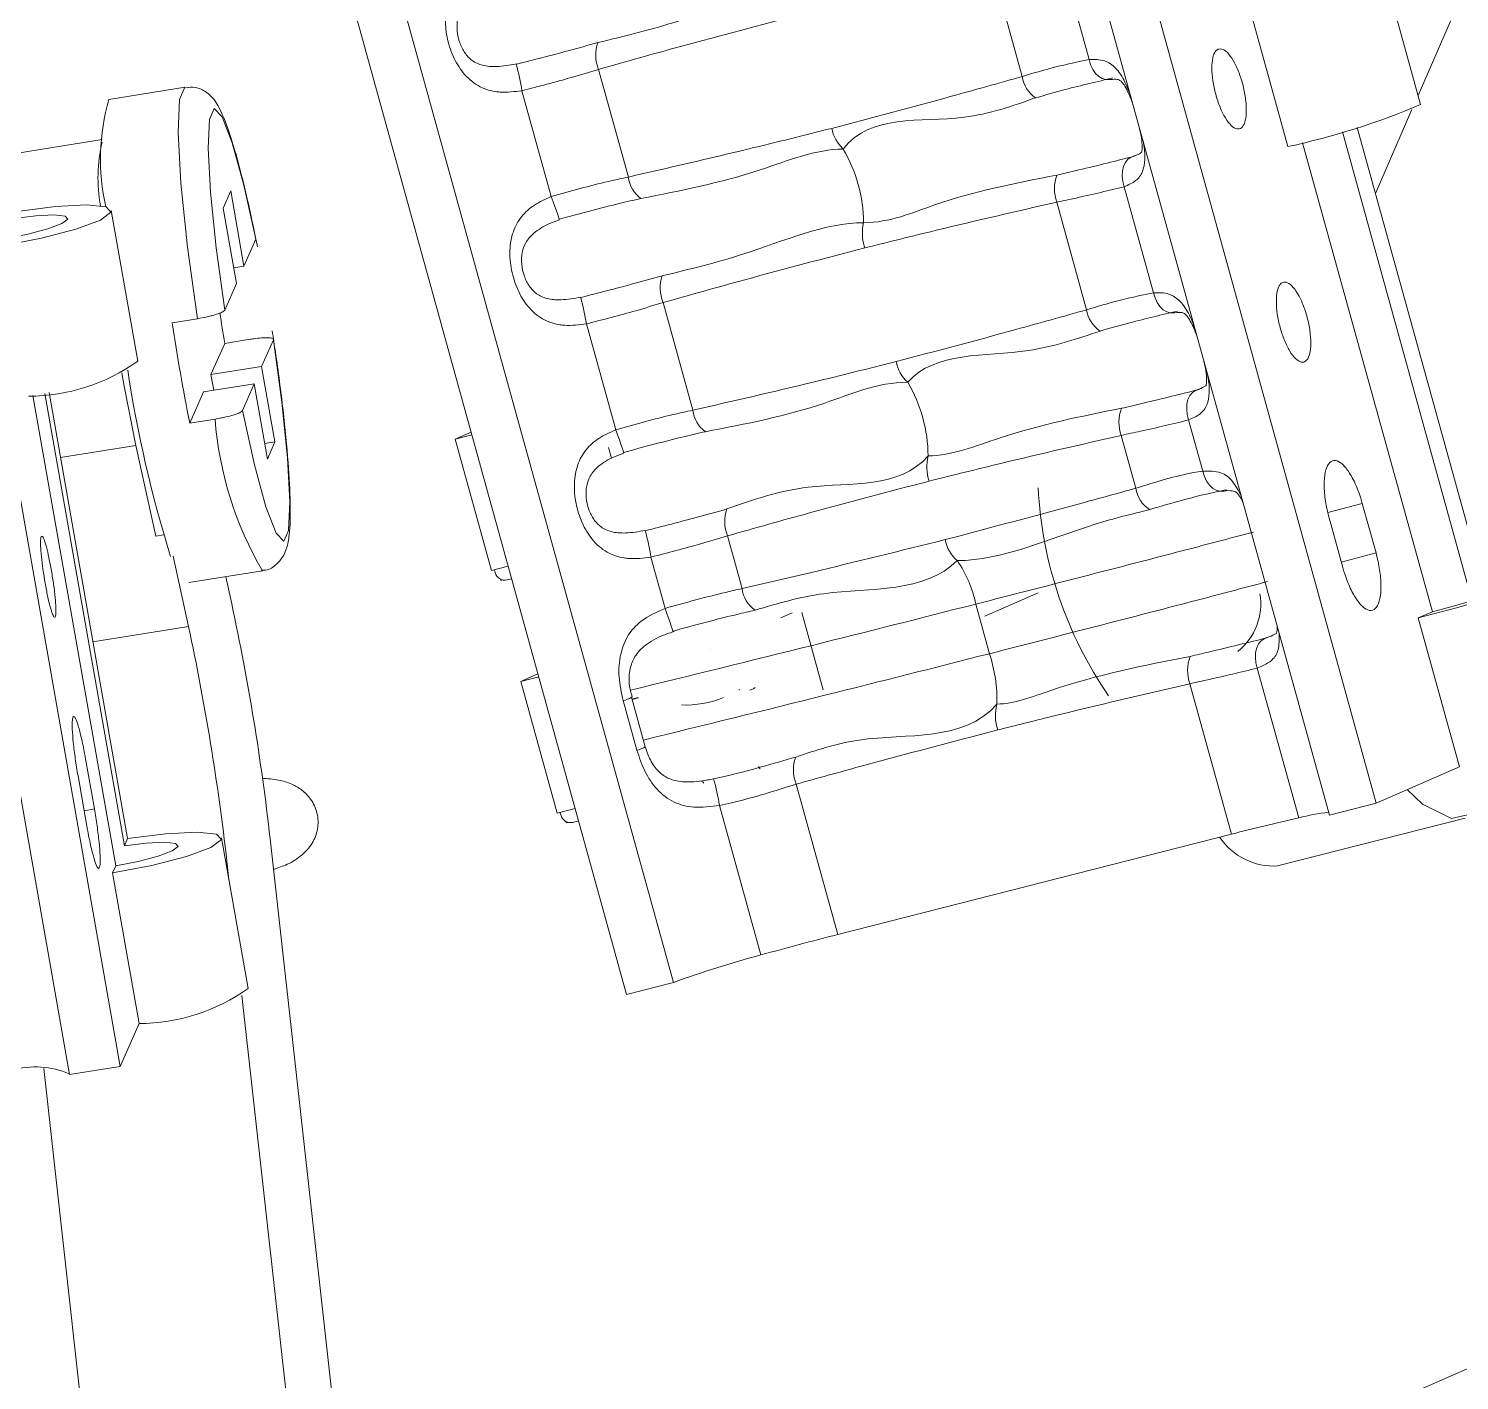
# Model space of a CAD drawing. Header units: millimetres. Extents: x 0 to 1189, y 0 to 841.
# Drawn here: x 476.86 to 482.4, y 432.43 to 437.67 of the extents above; entities that cross this region are included whole.
import ezdxf

# ---------------------------------------------------------------- set-up
doc = ezdxf.new("R2010")
doc.units = ezdxf.units.MM
doc.layers.get('0').update_dxf_attribs({"lineweight": 18})

msp = doc.modelspace()

# ---------------------------------------------------------------- linework, layer by layer
at = {"color": 7, "linetype": 'Continuous', "lineweight": 15}
for p, q in [((482.081, 434.6673), (480.5913, 440.0573)), ((481.8992, 434.621), (480.4095, 440.0109)), ((479.3553, 433.9718), (477.8656, 439.3617)), ((479.1736, 433.9254), (477.6839, 439.3154)), ((477.2102, 433.646), (476.2514, 439.0971)), ((477.0137, 433.6145), (476.0548, 439.0656)), ((480.9669, 437.5524), (480.8532, 437.9635)), ((480.7073, 437.4861), (480.5919, 437.9037)), ((482.2524, 437.3774), (482.0928, 437.9549)), ((482.4743, 437.9463), (482.2426, 437.413)), ((481.738, 437.2145), (481.5784, 437.792)), ((479.1806, 437.0965), (479.0651, 437.5141)), ((481.0405, 437.4745), (481.0426, 437.4748)), ((477.4615, 437.4449), (477.1667, 437.3977)), ((478.8817, 437.0203), (478.7681, 437.4314)), ((482.2191, 437.3589), (482.0772, 437.0323)), ((477.1401, 437.2415), (476.7721, 437.1826)), ((481.9496, 437.272), (482.4464, 435.4746)), ((482.5011, 435.4985), (482.0064, 437.2887)), ((482.2982, 435.4097), (481.7953, 437.2294)), ((477.6389, 437.0426), (477.6097, 436.976)), ((477.6902, 436.7505), (477.6389, 437.0426)), ((481.2169, 436.6476), (481.1033, 437.0588)), ((477.2782, 436.382), (477.1755, 436.966)), ((477.6097, 436.976), (477.6611, 436.6839)), ((480.9574, 436.5813), (480.8419, 436.999)), ((477.7359, 436.8548), (477.6902, 436.7505)), ((477.6505, 436.7442), (477.6902, 436.7505)), ((477.6611, 436.6839), (477.6154, 436.5797)), ((479.4306, 436.1917), (479.3152, 436.6094)), ((477.4114, 436.5311), (477.5097, 436.5469)), ((479.1318, 436.1156), (479.0181, 436.5267)), ((481.2905, 436.5698), (481.2926, 436.57)), ((477.6154, 436.4511), (477.7136, 436.4668)), ((477.7587, 436.3612), (477.8044, 436.4654)), ((477.5622, 436.3297), (477.6154, 436.4511)), ((477.5622, 436.3297), (477.7587, 436.3612)), ((477.8101, 436.0692), (477.7587, 436.3612)), ((477.5728, 436.2695), (477.5622, 436.3297)), ((477.1928, 434.4249), (476.872, 436.2488)), ((476.9176, 436.2568), (477.2263, 434.5015)), ((477.2387, 434.5298), (476.9344, 436.26)), ((477.4799, 436.1418), (477.5331, 436.2631)), ((477.5331, 436.2631), (477.7296, 436.2946)), ((477.6839, 436.1903), (477.7296, 436.2946)), ((477.7296, 436.2946), (477.7809, 436.0025)), ((477.4799, 436.1418), (477.5782, 436.1575)), ((481.4083, 435.9551), (481.3533, 436.154)), ((478.5707, 436.1068), (478.5091, 436.0799)), ((478.5091, 436.0799), (478.5736, 436.0963)), ((478.6501, 435.5697), (478.5091, 436.0799)), ((481.1487, 435.8892), (481.092, 436.0943)), ((477.3478, 435.7032), (477.2712, 436.0547)), ((477.7703, 436.0628), (477.8101, 436.0692)), ((477.7809, 436.0025), (477.8101, 436.0692)), ((479.104, 436.047), (479.1155, 436.0053)), ((482.0267, 435.8304), (482.0799, 435.6379)), ((481.9511, 435.5815), (481.8979, 435.774)), ((477.3478, 435.7032), (477.3787, 435.7081)), ((479.6219, 435.4997), (479.5653, 435.7047)), ((477.4156, 435.6257), (477.4751, 435.3529)), ((478.6501, 435.5697), (478.7146, 435.5862)), ((479.3232, 435.423), (479.2682, 435.6219)), ((477.4769, 435.5232), (477.7618, 435.5688)), ((477.6428, 435.4401), (477.6197, 435.546)), ((478.6613, 435.5726), (478.6641, 435.5626)), ((478.6844, 435.5368), (478.6859, 435.5315)), ((478.6859, 435.5315), (478.6934, 435.5334)), ((478.7111, 435.5334), (478.728, 435.5377)), ((480.5623, 435.393), (480.7691, 435.4835)), ((479.8531, 435.4073), (479.9361, 435.107)), ((480.5279, 435.4397), (480.5811, 435.2472)), ((482.2435, 435.3858), (482.2982, 435.4097)), ((479.7713, 435.3865), (479.8164, 435.4062)), ((482.2435, 435.3858), (482.4031, 434.8083)), ((479.4974, 435.2645), (479.4979, 435.2646)), ((479.4974, 435.2645), (479.4978, 435.2646)), ((481.7799, 434.6106), (481.6195, 435.1911)), ((478.83, 435.1686), (478.7633, 435.1394)), ((478.7633, 435.1394), (478.8331, 435.1572)), ((478.9042, 434.6292), (478.7633, 435.1394)), ((481.5195, 434.5476), (481.3583, 435.1309)), ((479.1931, 435.0785), (479.1932, 435.0784)), ((479.2464, 434.8859), (479.1932, 435.0784)), ((479.218, 435.0774), (479.1952, 435.0712)), ((479.1957, 435.0692), (479.2194, 435.0756)), ((479.2137, 434.8727), (479.1605, 435.0652)), ((477.0758, 434.84), (477.1101, 434.6453)), ((479.6922, 434.8009), (479.692, 434.8009)), ((482.4031, 434.8083), (482.081, 434.6673)), ((477.0809, 434.5787), (477.0466, 434.7734)), ((479.9927, 434.158), (479.8315, 434.7413)), ((478.9042, 434.6292), (478.9741, 434.6471)), ((478.9155, 434.6321), (478.9183, 434.6221)), ((479.6948, 434.0785), (479.5343, 434.659)), ((482.081, 434.6673), (481.8992, 434.621)), ((478.9386, 434.5963), (478.9401, 434.591)), ((478.9401, 434.591), (478.9475, 434.5929)), ((478.9653, 434.5929), (478.9875, 434.5986)), ((481.6982, 434.424), (482.4251, 434.6094)), ((477.2263, 434.5015), (477.2387, 434.5298)), ((477.7062, 433.9484), (477.6035, 434.5325)), ((478.0772, 431.969), (477.7916, 434.5292)), ((481.5195, 434.5476), (479.9927, 434.158)), ((477.1804, 434.3966), (477.1928, 434.4249)), ((477.624, 434.442), (477.6318, 434.3717)), ((477.1804, 434.3966), (477.2831, 433.8125)), ((479.3553, 433.9718), (479.1736, 433.9254)), ((477.682, 433.9212), (477.9296, 431.7014)), ((477.2831, 433.8125), (477.2102, 433.646)), ((476.9135, 433.6383), (477.1432, 431.5795)), ((477.2102, 433.646), (477.0137, 433.6145)), ((481.8528, 432.2188), (482.4326, 432.4725))]:
    msp.add_line(p, q, dxfattribs=at)
at = {"color": 8, "linetype": 'Continuous', "lineweight": 15}
for p, q in [((476.9787, 436.0079), (477.2712, 436.0547)), ((481.8933, 435.7952), (482.0267, 435.8304)), ((481.9453, 435.6024), (482.0799, 435.6379)), ((477.1044, 435.2935), (477.4751, 435.3529)), ((477.0704, 434.6381), (477.1101, 434.6453)), ((477.624, 434.442), (477.6195, 434.4413))]:
    msp.add_line(p, q, dxfattribs=at)
for points in [[(480.9669, 437.5524), (480.9727, 437.5322), (480.9812, 437.5138), (480.9919, 437.4983), (481.0044, 437.4862), (481.018, 437.4782), (481.0323, 437.4746), (481.0405, 437.4745)], [(477.5097, 436.5469), (477.4714, 436.8238), (477.4457, 437.072), (477.4351, 437.2691), (477.4404, 437.3973), (477.4613, 437.4448), (477.4615, 437.4449)], [(481.2169, 436.6476), (481.2228, 436.6274), (481.2312, 436.6091), (481.242, 436.5936), (481.2544, 436.5815), (481.2681, 436.5735), (481.2823, 436.5698), (481.2905, 436.5698)], [(481.4083, 435.9551), (481.4143, 435.9351), (481.4228, 435.917), (481.4335, 435.9016), (481.4459, 435.8895), (481.4594, 435.8813), (481.4735, 435.8775), (481.4827, 435.8774)], [(479.692, 434.8009), (479.6915, 434.8009), (479.6907, 434.8011), (479.6899, 434.8018), (479.6891, 434.8028), (479.6883, 434.8041), (479.6876, 434.8056), (479.6869, 434.8073), (479.6863, 434.8092)], [(479.4682, 434.7535), (479.4688, 434.7517), (479.4695, 434.7499), (479.4703, 434.7484), (479.4711, 434.7471), (479.4719, 434.7461), (479.4727, 434.7455), (479.4734, 434.7452), (479.4739, 434.7452)]]:
    msp.add_lwpolyline(points, dxfattribs=at)
at = {"color": 7, "linetype": 'Continuous', "lineweight": 15}
for points in [[(477.7359, 436.8548), (477.6892, 437.0654), (477.6443, 437.2287), (477.6052, 437.3304), (477.5751, 437.3618), (477.5568, 437.32), (477.5519, 437.2087), (477.5607, 437.0377), (477.5825, 436.8217), (477.6154, 436.5797)], [(481.1033, 437.0588), (481.0978, 437.0794), (481.0955, 437.1001), (481.0965, 437.1199), (481.1007, 437.1379), (481.1079, 437.1532), (481.1178, 437.1652), (481.1299, 437.1733), (481.1437, 437.1771)], [(478.9119, 436.9328), (478.9129, 436.9311), (478.9123, 436.9336), (478.9102, 436.9403), (478.9066, 436.9509), (478.9017, 436.9649), (478.8957, 436.9817), (478.8889, 437.0004), (478.8817, 437.0203)], [(476.8107, 436.9633), (476.9588, 436.9823), (477.08, 436.9883), (477.1558, 436.9803), (477.1745, 436.9596), (477.1334, 436.9293), (477.0388, 436.8941), (476.905, 436.8592), (476.7523, 436.8301)], [(476.7647, 436.8584), (476.8525, 436.8752), (476.9294, 436.8952), (476.9839, 436.9155), (477.0075, 436.9329), (476.9967, 436.9448), (476.9532, 436.9494), (476.8835, 436.9459), (476.7983, 436.935)], [(477.6839, 436.1903), (477.7306, 435.9797), (477.7755, 435.8164), (477.8147, 435.7147), (477.8447, 435.6833), (477.863, 435.7251), (477.868, 435.8364), (477.8591, 436.0075), (477.8373, 436.2234), (477.8044, 436.4654)], [(477.2712, 436.0547), (477.2255, 436.285), (477.2164, 436.3365)], [(481.3533, 436.154), (481.3479, 436.1747), (481.3456, 436.1954), (481.3466, 436.2151), (481.3507, 436.2331), (481.3579, 436.2485), (481.3678, 436.2604), (481.3799, 436.2685), (481.3937, 436.2724)], [(479.162, 436.0281), (479.163, 436.0263), (479.1624, 436.0289), (479.1602, 436.0356), (479.1566, 436.0462), (479.1517, 436.0602), (479.1458, 436.0769), (479.139, 436.0957), (479.1318, 436.1156)], [(482.5011, 435.4985), (482.6304, 435.5297), (482.7204, 435.5476), (482.7574, 435.5494), (482.7357, 435.5349), (482.6588, 435.5062), (482.5382, 435.4679), (482.3923, 435.4255), (482.2435, 435.3858)], [(482.2982, 435.4097), (482.3838, 435.4326), (482.4677, 435.4569), (482.537, 435.479), (482.5813, 435.4955), (482.5937, 435.5038), (482.5724, 435.5028), (482.5207, 435.4925), (482.4464, 435.4746)], [(479.3525, 435.3349), (479.3534, 435.3335), (479.3527, 435.3363), (479.3506, 435.3432), (479.3471, 435.3539), (479.3423, 435.368), (479.3366, 435.3847), (479.3301, 435.4033), (479.3232, 435.423)], [(481.6195, 435.1911), (481.6142, 435.2115), (481.6121, 435.232), (481.6131, 435.2517), (481.6172, 435.2696), (481.6243, 435.2849), (481.6339, 435.297), (481.6458, 435.3053), (481.6594, 435.3095)], [(482.201, 434.7198), (482.2599, 434.6636), (482.372, 434.6075), (482.4683, 434.6299), (482.5411, 434.7293)], [(477.2387, 434.5298), (477.3869, 434.5488), (477.5081, 434.5548), (477.5838, 434.5468), (477.6026, 434.5261), (477.5615, 434.4958), (477.4668, 434.4606), (477.333, 434.4257), (477.1804, 434.3966)], [(477.1928, 434.4249), (477.2805, 434.4416), (477.3575, 434.4617), (477.4119, 434.4819), (477.4355, 434.4994), (477.4248, 434.5112), (477.3812, 434.5158), (477.3115, 434.5124), (477.2263, 434.5015)]]:
    msp.add_lwpolyline(points, dxfattribs=at)
for centre, radius, start, end in [((479.2025, 437.5701), 0.1484, 161.1286, 202.1743), ((477.867, 437.289), 0.9123, 8.9831, 15.5653), ((480.8282, 437.5053), 0.1225, 189.0556, 236.0481), ((477.9675, 437.166), 0.8336, 163.8592, 192.8477), ((481.1361, 440.0081), 2.8577, 282.1586, 292.9932), ((480.1122, 437.3122), 0.1455, 190.6969, 227.5109), ((477.7257, 437.0926), 0.6017, 166.6895, 190.3095), ((479.5223, 436.9153), 0.5705, 0.4008, 30.4995), ((479.2986, 437.1097), 0.1188, 186.3897, 234.3117), ((480.9864, 437.0504), 0.1534, 159.5644, 199.5781), ((480.2648, 436.8783), 0.1768, 166.5733, 198.7329), ((479.4526, 436.6654), 0.1484, 161.1286, 202.1743), ((478.117, 436.3842), 0.9123, 8.9831, 15.5653), ((481.0783, 436.6006), 0.1224, 189.0555, 236.0497), ((486.4027, 437.9119), 9.0967, 188.73081, 191.22115), ((468.2267, 435.0046), 9.4994, 8.75884, 9.48408), ((476.8526, 436.9802), 0.7342, 270.1894, 305.4256), ((480.3622, 436.4075), 0.1455, 190.695, 227.5111), ((482.034, 437.0676), 4.8481, 188.5473, 197.3215), ((479.7724, 436.0106), 0.5705, 0.3998, 30.5005), ((479.5487, 436.205), 0.1188, 186.3863, 234.312), ((481.2365, 436.1456), 0.1534, 159.5654, 199.5755), ((480.5148, 435.9736), 0.1768, 166.5751, 198.7328), ((482.326, 435.9681), 1.5582, 182.8281, 214.5808), ((481.2648, 435.9058), 0.1174, 188.131, 237.6903), ((479.7026, 435.7607), 0.1484, 161.1286, 202.1743), ((478.3663, 435.4794), 0.9131, 8.9844, 15.5608), ((480.544, 435.7131), 0.1367, 189.8143, 229.9728), ((480.0686, 435.3438), 0.4692, 11.7873, 34.3284), ((478.7026, 435.5721), 0.0397, 193.9212, 282.3042), ((479.7356, 435.5112), 0.1143, 185.8081, 236.2319), ((481.3948, 435.4413), 0.2379, 308.9792, 9.2144), ((468.4731, 433.4737), 9.3781, 6.46208, 12.10344), ((468.3052, 433.3865), 9.3783, 6.46212, 12.10328), ((480.0157, 435.0641), 0.5943, 358.8238, 17.9485), ((481.497, 435.1821), 0.1479, 158.2797, 200.2733), ((479.4019, 435.4447), 0.3966, 267.804, 291.8887), ((479.6371, 435.1619), 0.0577, 284.6525, 307.5438), ((480.7718, 435.0072), 0.1679, 164.5674, 199.3618), ((479.9642, 434.7963), 0.1436, 159.5826, 202.5351), ((478.5612, 434.4911), 0.9876, 9.7893, 15.8804), ((482.0424, 433.5279), 1.1141, 97.5471, 103.6291), ((478.9568, 434.6317), 0.0397, 193.923, 282.3024), ((483.9549, 425.0532), 9.8017, 102.82075, 104.38714), ((481.6831, 434.6764), 0.2529, 213.8153, 273.4302), ((483.687, 419.7062), 14.9165, 104.33918, 105.52365), ((480.6906, 430.3165), 3.8916, 104.8269, 110.0683), ((477.2807, 434.5465), 0.734, 270.1856, 305.4294), ((476.8814, 433.3059), 0.3383, 67.0787, 105.5874)]:
    msp.add_arc(centre, radius, start, end, dxfattribs=at)
at = {"color": 8, "linetype": 'Continuous', "lineweight": 15}
for centre, radius, start, end in [((478.9427, 436.2601), 1.3684, 184.3004, 210.3466), ((479.1413, 435.1596), 0.0964, 281.4951, 302.5966), ((479.1946, 434.9668), 0.0961, 281.4838, 302.6511), ((479.4617, 434.7699), 0.0177, 270.3846, 291.6923)]:
    msp.add_arc(centre, radius, start, end, dxfattribs=at)
at = {"color": 7, "linetype": 'Continuous', "lineweight": 15}
msp.add_ellipse((479.423, 435.5094), major_axis=(-0.1458, 0.424), ratio=0.586084, start_param=3.315578, end_param=3.32409, dxfattribs=at)
for points, knots in [([(478.7681, 437.4314), (478.7395, 437.4278), (478.7045, 437.4233), (478.6469, 437.4298), (478.5939, 437.4476), (478.5382, 437.4971), (478.4987, 437.5642), (478.4751, 437.6394), (478.4681, 437.7168), (478.4804, 437.789), (478.5135, 437.8496), (478.5656, 437.896), (478.6092, 437.9152), (478.6317, 437.925)], [0, 0, 0, 0, 0.0840637, 0.1030213, 0.1755816, 0.2540394, 0.3301952, 0.4072001, 0.4838087, 0.5563011, 0.623722, 0.691146, 0.7629777, 0.7629777, 0.7629777, 0.7629777]), ([(478.746, 437.535), (478.7204, 437.5304), (478.675, 437.5224), (478.6146, 437.5274), (478.5753, 437.545), (478.546, 437.5754), (478.5252, 437.6165), (478.5149, 437.6629), (478.517, 437.709), (478.5319, 437.7498), (478.5652, 437.7878), (478.6133, 437.8173), (478.6496, 437.8297), (478.6635, 437.8344)], [0, 0, 0, 0, 0.072319, 0.1282162, 0.1795682, 0.2242101, 0.2664172, 0.3112648, 0.354698, 0.3964639, 0.4475924, 0.5143192, 0.5551476, 0.5551476, 0.5551476, 0.5551476]), ([(479.0621, 437.6181), (479.1661, 437.6431), (479.4219, 437.7046), (479.7001, 437.8241), (479.8428, 437.8241), (479.8428, 437.8241)], [0, 0, 0, 0, 0.328729, 0.8085767, 0.8085867, 0.8085867, 0.8085867, 0.8085867]), ([(479.8473, 437.7263), (479.6923, 437.6856), (479.431, 437.6171), (479.171, 437.5439), (479.0651, 437.5141)], [0, 0, 0, 0, 0.4804985, 0.8104203, 0.8104203, 0.8104203, 0.8104203]), ([(478.7458, 437.5338), (478.8137, 437.5511), (478.922, 437.5787), (479.0241, 437.6074), (479.0621, 437.6181)], [0, 0, 0, 0, 0.2052654, 0.3273816, 0.3273816, 0.3273816, 0.3273816]), ([(481.4675, 437.5924), (481.4737, 437.5932), (481.4863, 437.5949), (481.509, 437.5751), (481.5316, 437.5412), (481.5518, 437.4953), (481.5672, 437.4431), (481.5763, 437.3903), (481.5778, 437.343), (481.5717, 437.3064), (481.5587, 437.2847), (481.5402, 437.2804), (481.5183, 437.2938), (481.4954, 437.3236), (481.4742, 437.3663), (481.4571, 437.4171), (481.4459, 437.4703), (481.4419, 437.52), (481.4457, 437.5602), (481.4551, 437.5843), (481.4641, 437.5901), (481.4675, 437.5924)], [0, 0, 0, 0, 0.0384709, 0.0769398, 0.115408, 0.1538828, 0.1923519, 0.2308197, 0.2692889, 0.3077592, 0.3462295, 0.3847026, 0.4231724, 0.4616416, 0.5001162, 0.5385887, 0.5770563, 0.6155271, 0.6539989, 0.6924691, 0.7165451, 0.7165451, 0.7165451, 0.7165451]), ([(480.7073, 437.4861), (480.7412, 437.4963), (480.8342, 437.5245), (480.9153, 437.5415), (480.9669, 437.5524)], [0, 0, 0, 0, 0.0977133, 0.2679952, 0.2679952, 0.2679952, 0.2679952]), ([(479.0651, 437.5141), (479.0304, 437.5035), (478.9351, 437.4743), (478.833, 437.4481), (478.7681, 437.4314)], [0, 0, 0, 0, 0.112441, 0.3083862, 0.3083862, 0.3083862, 0.3083862]), ([(479.9692, 437.2852), (480.1241, 437.3261), (480.3706, 437.3913), (480.616, 437.4604), (480.7073, 437.4861)], [0, 0, 0, 0, 0.4804891, 0.764981, 0.764981, 0.764981, 0.764981]), ([(481.0597, 437.4809), (480.9988, 437.4667), (480.9018, 437.4439), (480.7984, 437.4147), (480.7599, 437.4038)], [0, 0, 0, 0, 0.194163, 0.3096742, 0.3096742, 0.3096742, 0.3096742]), ([(481.0404, 437.4741), (481.0521, 437.475), (481.0769, 437.4768), (481.0845, 437.4727), (481.0914, 437.4692), (481.1063, 437.4495), (481.1215, 437.4193), (481.1335, 437.39), (481.1392, 437.3708), (481.1402, 437.3673)], [0, 0, 0, 0, 0.0299236, 0.06412, 0.0931399, 0.112511, 0.133649, 0.1598283, 0.1656135, 0.1656135, 0.1656135, 0.1656135]), ([(477.7422, 436.826), (477.7347, 436.8631), (477.7128, 436.9714), (477.6752, 437.1302), (477.6317, 437.2799), (477.597, 437.3631), (477.5632, 437.4156), (477.5075, 437.4475), (477.477, 437.4442), (477.4647, 437.4428)], [0, 0, 0, 0, 0.0801607, 0.2344281, 0.390341, 0.55144, 0.6473315, 0.6922681, 0.7225259, 0.7225259, 0.7225259, 0.7225259]), ([(480.7599, 437.4038), (480.6707, 437.3722), (480.4305, 437.2872), (480.1168, 437.3421), (480.0139, 437.2049), (480.0139, 437.2049)], [0, 0, 0, 0, 0.2904317, 0.7820729, 0.7820872, 0.7820872, 0.7820872, 0.7820872]), ([(481.1604, 437.2941), (481.1632, 437.2824), (481.1695, 437.256), (481.1732, 437.2233), (481.1729, 437.1998), (481.1701, 437.1908), (481.1716, 437.1943), (481.1682, 437.1884), (481.145, 437.1793), (481.1337, 437.1749)], [0, 0, 0, 0, 0.0164147, 0.0371179, 0.0532114, 0.0693361, 0.0901675, 0.1184389, 0.14478, 0.14478, 0.14478, 0.14478]), ([(479.1806, 437.0965), (479.3364, 437.1322), (479.6, 437.1926), (479.8621, 437.2583), (479.9692, 437.2852)], [0, 0, 0, 0, 0.4796432, 0.8109079, 0.8109079, 0.8109079, 0.8109079]), ([(480.0139, 437.2049), (480.0139, 437.2049), (479.9082, 437.2049), (479.643, 437.0942), (479.383, 437.0433), (479.2293, 437.0132)], [0, 0, 0, 0, 0.0000124, 0.3308224, 0.8088464, 0.8088464, 0.8088464, 0.8088464]), ([(480.8427, 437.1039), (480.8711, 437.1106), (480.9759, 437.135), (481.0729, 437.1593), (481.1437, 437.1771)], [0, 0, 0, 0, 0.0838918, 0.309738, 0.309738, 0.309738, 0.309738]), ([(478.8817, 437.0203), (478.9564, 437.0414), (479.0578, 437.0701), (479.1549, 437.091), (479.1806, 437.0965)], [0, 0, 0, 0, 0.2269652, 0.3084813, 0.3084813, 0.3084813, 0.3084813]), ([(480.0928, 436.9193), (480.0928, 436.9193), (480.1948, 436.9193), (480.4272, 437.0228), (480.6827, 437.0727), (480.8427, 437.1039)], [0, 0, 0, 0, 0.0000099, 0.2892384, 0.7736671, 0.7736671, 0.7736671, 0.7736671]), ([(479.0181, 436.5267), (478.9896, 436.523), (478.9545, 436.5185), (478.897, 436.5251), (478.844, 436.5429), (478.7883, 436.5924), (478.7488, 436.6594), (478.7251, 436.7347), (478.7182, 436.812), (478.7305, 436.8843), (478.7636, 436.9448), (478.8157, 436.9912), (478.8592, 437.0104), (478.8817, 437.0203)], [0, 0, 0, 0, 0.0840638, 0.1030186, 0.1755816, 0.2540374, 0.3301934, 0.4071981, 0.4838069, 0.5562994, 0.6237204, 0.6911445, 0.762971, 0.762971, 0.762971, 0.762971]), ([(481.1033, 437.0588), (481.0436, 437.0442), (480.9626, 437.0244), (480.8672, 437.0043), (480.8419, 436.999)], [0, 0, 0, 0, 0.1972522, 0.2681064, 0.2681064, 0.2681064, 0.2681064]), ([(479.2293, 437.0132), (479.2014, 437.0068), (479.0982, 436.983), (478.9905, 436.954), (478.9119, 436.9328)], [0, 0, 0, 0, 0.0886799, 0.3274577, 0.3274577, 0.3274577, 0.3274577]), ([(480.8419, 436.999), (480.6861, 436.9633), (480.4373, 436.9062), (480.1898, 436.8445), (480.0973, 436.8215)], [0, 0, 0, 0, 0.4796527, 0.7654679, 0.7654679, 0.7654679, 0.7654679]), ([(478.9961, 436.6302), (478.9705, 436.6257), (478.9251, 436.6176), (478.8647, 436.6227), (478.8254, 436.6403), (478.796, 436.6706), (478.7753, 436.7118), (478.765, 436.7582), (478.7671, 436.8043), (478.782, 436.8451), (478.8152, 436.8831), (478.8633, 436.9125), (478.8997, 436.925), (478.9135, 436.9297)], [0, 0, 0, 0, 0.0723218, 0.1282191, 0.1795679, 0.2242128, 0.2664199, 0.3112675, 0.3546994, 0.3964662, 0.4475958, 0.5143211, 0.5551496, 0.5551496, 0.5551496, 0.5551496]), ([(479.3122, 436.7134), (479.4167, 436.7384), (479.6737, 436.7999), (479.9439, 436.9193), (480.0928, 436.9193), (480.0928, 436.9193)], [0, 0, 0, 0, 0.3287736, 0.8086864, 0.8086976, 0.8086976, 0.8086976, 0.8086976]), ([(480.0973, 436.8215), (479.9424, 436.7809), (479.681, 436.7124), (479.421, 436.6392), (479.3152, 436.6094)], [0, 0, 0, 0, 0.4804998, 0.8104217, 0.8104217, 0.8104217, 0.8104217]), ([(478.9959, 436.629), (479.0638, 436.6464), (479.172, 436.674), (479.2741, 436.7027), (479.3122, 436.7134)], [0, 0, 0, 0, 0.2052654, 0.3273816, 0.3273816, 0.3273816, 0.3273816]), ([(481.7175, 436.6877), (481.7238, 436.6885), (481.7363, 436.6902), (481.7591, 436.6704), (481.7816, 436.6364), (481.8018, 436.5905), (481.8173, 436.5383), (481.8263, 436.4856), (481.8279, 436.4383), (481.8218, 436.4017), (481.8088, 436.38), (481.7902, 436.3756), (481.7683, 436.3891), (481.7455, 436.4188), (481.7243, 436.4616), (481.7071, 436.5124), (481.6959, 436.5656), (481.692, 436.6153), (481.6958, 436.6555), (481.7052, 436.6795), (481.7141, 436.6854), (481.7175, 436.6877)], [0, 0, 0, 0, 0.0384713, 0.0769435, 0.115409, 0.1538839, 0.1923533, 0.230821, 0.2692903, 0.3077607, 0.3462314, 0.3847042, 0.4231744, 0.4616437, 0.500116, 0.5385806, 0.5770563, 0.6155272, 0.6539992, 0.6924694, 0.7165451, 0.7165451, 0.7165451, 0.7165451]), ([(480.9574, 436.5813), (480.9913, 436.5916), (481.0843, 436.6197), (481.1654, 436.6368), (481.2169, 436.6476)], [0, 0, 0, 0, 0.0977134, 0.2679967, 0.2679967, 0.2679967, 0.2679967]), ([(477.6154, 436.5797), (477.6144, 436.5783), (477.6117, 436.5748), (477.5971, 436.5679), (477.5748, 436.5607), (477.5484, 436.5541), (477.527, 436.5497), (477.513, 436.5474), (477.5097, 436.5469)], [0, 0, 0, 0, 0.0164641, 0.0415242, 0.0661661, 0.0816703, 0.1049221, 0.1119489, 0.1119489, 0.1119489, 0.1119489]), ([(479.3152, 436.6094), (479.2804, 436.5988), (479.1851, 436.5696), (479.083, 436.5434), (479.0181, 436.5267)], [0, 0, 0, 0, 0.1124423, 0.3083862, 0.3083862, 0.3083862, 0.3083862]), ([(480.2192, 436.3805), (480.3741, 436.4214), (480.6207, 436.4866), (480.8661, 436.5556), (480.9574, 436.5813)], [0, 0, 0, 0, 0.4804877, 0.7649796, 0.7649796, 0.7649796, 0.7649796]), ([(481.3098, 436.5762), (481.2489, 436.5619), (481.1518, 436.5392), (481.0485, 436.5099), (481.0099, 436.499)], [0, 0, 0, 0, 0.1941616, 0.3096727, 0.3096727, 0.3096727, 0.3096727]), ([(481.2905, 436.5693), (481.3021, 436.5702), (481.327, 436.5721), (481.3346, 436.568), (481.3415, 436.5644), (481.3563, 436.5447), (481.3715, 436.5146), (481.3835, 436.4853), (481.3892, 436.4661), (481.3902, 436.4626)], [0, 0, 0, 0, 0.0299228, 0.0641184, 0.0931378, 0.1125087, 0.133646, 0.1598251, 0.16561, 0.16561, 0.16561, 0.16561]), ([(477.8044, 436.4654), (477.8042, 436.4671), (477.8039, 436.4705), (477.79, 436.4731), (477.7666, 436.473), (477.7394, 436.4707), (477.721, 436.4679), (477.7136, 436.4668)], [0, 0, 0, 0, 0.0189959, 0.04006614, 0.06072571, 0.08087842, 0.09433127, 0.09433127, 0.09433127, 0.09433127]), ([(477.7586, 435.5708), (477.7637, 435.5708), (477.7854, 435.5705), (477.8179, 435.5929), (477.8433, 435.6244), (477.8589, 435.6634), (477.8686, 435.7198), (477.8716, 435.8211), (477.863, 435.986), (477.8433, 436.1874), (477.8198, 436.3674), (477.8038, 436.4724), (477.7996, 436.5001)], [0, 0, 0, 0, 0.0139069, 0.0598258, 0.1014974, 0.1527612, 0.2507913, 0.4230949, 0.5860148, 0.7574231, 0.9266953, 0.9871544, 0.9871544, 0.9871544, 0.9871544]), ([(481.0099, 436.499), (480.9205, 436.4685), (480.6799, 436.3864), (480.3696, 436.4209), (480.2639, 436.3002), (480.2639, 436.3002)], [0, 0, 0, 0, 0.2893625, 0.7791939, 0.77921, 0.77921, 0.77921, 0.77921]), ([(479.4306, 436.1917), (479.5865, 436.2275), (479.85, 436.2878), (480.1122, 436.3536), (480.2192, 436.3805)], [0, 0, 0, 0, 0.4796406, 0.8109065, 0.8109065, 0.8109065, 0.8109065]), ([(481.4105, 436.3894), (481.4133, 436.3777), (481.4196, 436.3513), (481.4233, 436.3186), (481.423, 436.2951), (481.4201, 436.286), (481.4217, 436.2896), (481.4183, 436.2836), (481.395, 436.2746), (481.3838, 436.2702)], [0, 0, 0, 0, 0.01642, 0.0371191, 0.0532128, 0.0693377, 0.0901693, 0.1184414, 0.1447821, 0.1447821, 0.1447821, 0.1447821]), ([(480.2639, 436.3002), (480.2639, 436.3002), (480.1458, 436.3002), (479.9011, 436.1895), (479.636, 436.1386), (479.4794, 436.1085)], [0, 0, 0, 0, 0.0000111, 0.330942, 0.8091408, 0.8091408, 0.8091408, 0.8091408]), ([(481.0928, 436.1992), (481.1212, 436.2058), (481.226, 436.2303), (481.323, 436.2546), (481.3937, 436.2724)], [0, 0, 0, 0, 0.0838918, 0.309738, 0.309738, 0.309738, 0.309738]), ([(477.5782, 436.1575), (477.5859, 436.1588), (477.6001, 436.1612), (477.6246, 436.1665), (477.6496, 436.1731), (477.6714, 436.181), (477.6816, 436.1867), (477.6834, 436.1895), (477.6839, 436.1903)], [0, 0, 0, 0, 0.0165889, 0.0303276, 0.0541403, 0.0779358, 0.1021413, 0.111974, 0.111974, 0.111974, 0.111974]), ([(479.1318, 436.1156), (479.2064, 436.1367), (479.3079, 436.1654), (479.405, 436.1862), (479.4306, 436.1917)], [0, 0, 0, 0, 0.2269653, 0.3084842, 0.3084842, 0.3084842, 0.3084842]), ([(480.3429, 436.0146), (480.3429, 436.0146), (480.4341, 436.0146), (480.6854, 436.1181), (480.9359, 436.168), (481.0928, 436.1992)], [0, 0, 0, 0, 0.0000126, 0.2891385, 0.7733988, 0.7733988, 0.7733988, 0.7733988]), ([(481.3533, 436.154), (481.2937, 436.1395), (481.2127, 436.1197), (481.1172, 436.0996), (481.092, 436.0943)], [0, 0, 0, 0, 0.1972522, 0.2681064, 0.2681064, 0.2681064, 0.2681064]), ([(479.2682, 435.6219), (479.2396, 435.6183), (479.2046, 435.6138), (479.147, 435.6204), (479.094, 435.6382), (479.0384, 435.6877), (478.9988, 435.7547), (478.9752, 435.8299), (478.9682, 435.9073), (478.9805, 435.9795), (479.0136, 436.0401), (479.0657, 436.0865), (479.1093, 436.1057), (479.1318, 436.1156)], [0, 0, 0, 0, 0.0840637, 0.1030171, 0.17558, 0.2540377, 0.3301937, 0.4071982, 0.4838068, 0.5562988, 0.6237197, 0.6911438, 0.7629703, 0.7629703, 0.7629703, 0.7629703]), ([(479.4794, 436.1085), (479.4514, 436.102), (479.3483, 436.0783), (479.2405, 436.0493), (479.162, 436.0281)], [0, 0, 0, 0, 0.0886799, 0.3274577, 0.3274577, 0.3274577, 0.3274577]), ([(481.092, 436.0943), (480.9361, 436.0585), (480.6874, 436.0015), (480.4398, 435.9398), (480.3474, 435.9168)], [0, 0, 0, 0, 0.479652, 0.7654664, 0.7654664, 0.7654664, 0.7654664]), ([(479.2461, 435.7255), (479.2205, 435.7209), (479.1752, 435.7129), (479.1147, 435.718), (479.0754, 435.7355), (479.0461, 435.7659), (479.0253, 435.807), (479.015, 435.8535), (479.0171, 435.8995), (479.0321, 435.9403), (479.0653, 435.9783), (479.1134, 436.0078), (479.1498, 436.0202), (479.1636, 436.025)], [0, 0, 0, 0, 0.0723206, 0.1282188, 0.1795696, 0.2242146, 0.2664217, 0.3112693, 0.3547012, 0.396468, 0.4475976, 0.5143174, 0.5551499, 0.5551499, 0.5551499, 0.5551499]), ([(479.5623, 435.8086), (479.6638, 435.8442), (479.9136, 435.9316), (480.23, 435.8855), (480.3429, 436.0146), (480.3429, 436.0146)], [0, 0, 0, 0, 0.3317584, 0.8160228, 0.8160377, 0.8160377, 0.8160377, 0.8160377]), ([(481.8979, 435.774), (481.8926, 435.7959), (481.882, 435.8399), (481.8772, 435.9023), (481.8815, 435.9533), (481.895, 435.9873), (481.916, 436.0004), (481.9423, 435.9911), (481.9708, 435.9606), (481.9983, 435.9122), (482.0166, 435.8652), (482.0248, 435.8371), (482.0267, 435.8304)], [0, 0, 0, 0, 0.0481071, 0.0962072, 0.1443073, 0.1924079, 0.240509, 0.2886123, 0.3367132, 0.3848187, 0.4329199, 0.4479882, 0.4479882, 0.4479882, 0.4479882]), ([(480.3474, 435.9168), (480.1924, 435.8762), (479.9311, 435.8077), (479.6711, 435.7345), (479.5653, 435.7047)], [0, 0, 0, 0, 0.4805004, 0.8104232, 0.8104232, 0.8104232, 0.8104232]), ([(481.1487, 435.8892), (481.2264, 435.9134), (481.3179, 435.9418), (481.3965, 435.9534), (481.4083, 435.9551)], [0, 0, 0, 0, 0.2279366, 0.2681664, 0.2681664, 0.2681664, 0.2681664]), ([(480.4093, 435.6898), (480.5876, 435.7369), (480.8344, 435.802), (481.0804, 435.8703), (481.1487, 435.8892)], [0, 0, 0, 0, 0.5531715, 0.7657981, 0.7657981, 0.7657981, 0.7657981]), ([(481.5008, 435.8831), (481.4871, 435.8804), (481.3923, 435.8619), (481.2898, 435.8321), (481.2021, 435.8066)], [0, 0, 0, 0, 0.0445621, 0.30845, 0.30845, 0.30845, 0.30845]), ([(481.4828, 435.8765), (481.488, 435.8775), (481.5093, 435.8812), (481.5301, 435.8779), (481.5348, 435.8763), (481.545, 435.8669), (481.5576, 435.8491), (481.5635, 435.8351), (481.564, 435.8338)], [0, 0, 0, 0, 0.0085796, 0.0351169, 0.0614402, 0.0830722, 0.1022407, 0.1042312, 0.1042312, 0.1042312, 0.1042312]), ([(479.2459, 435.7243), (479.3138, 435.7416), (479.4221, 435.7692), (479.5242, 435.7979), (479.5623, 435.8086)], [0, 0, 0, 0, 0.2052638, 0.3273787, 0.3273787, 0.3273787, 0.3273787]), ([(481.2021, 435.8066), (481.1332, 435.7894), (480.8848, 435.7271), (480.6273, 435.6084), (480.4561, 435.6084), (480.4561, 435.6084)], [0, 0, 0, 0, 0.2143809, 0.7732849, 0.7732962, 0.7732962, 0.7732962, 0.7732962]), ([(476.9037, 435.7022), (476.9053, 435.7035), (476.9086, 435.706), (476.9168, 435.6872), (476.9264, 435.6537), (476.9366, 435.6078), (476.9461, 435.5551), (476.954, 435.5013), (476.9593, 435.4527), (476.9614, 435.4147), (476.9601, 435.3915), (476.9555, 435.3857), (476.9482, 435.3981), (476.9389, 435.4273), (476.9288, 435.4698), (476.9189, 435.521), (476.9104, 435.5751), (476.9042, 435.626), (476.9011, 435.6676), (476.9012, 435.693), (476.903, 435.6997), (476.9037, 435.7022)], [0, 0, 0, 0, 0.0348161, 0.0696305, 0.1044451, 0.1392589, 0.1740713, 0.2088858, 0.2436971, 0.2785153, 0.3133267, 0.348144, 0.3829548, 0.4177697, 0.4525842, 0.4873968, 0.522216, 0.5570264, 0.591844, 0.6266587, 0.6484478, 0.6484478, 0.6484478, 0.6484478]), ([(479.5653, 435.7047), (479.5305, 435.694), (479.4352, 435.6649), (479.3331, 435.6386), (479.2682, 435.6219)], [0, 0, 0, 0, 0.1124395, 0.3083862, 0.3083862, 0.3083862, 0.3083862]), ([(479.6219, 435.4997), (479.7116, 435.5205), (479.9746, 435.5818), (480.2366, 435.6469), (480.4093, 435.6898)], [0, 0, 0, 0, 0.2762016, 0.8100261, 0.8100261, 0.8100261, 0.8100261]), ([(482.0799, 435.6379), (482.0852, 435.6159), (482.0957, 435.572), (482.1005, 435.5095), (482.0963, 435.4586), (482.0828, 435.4246), (482.0617, 435.4115), (482.0355, 435.4207), (482.0069, 435.4513), (481.9794, 435.4997), (481.9611, 435.5466), (481.953, 435.5748), (481.9511, 435.5815)], [0, 0, 0, 0, 0.0481074, 0.0962075, 0.1443076, 0.1924117, 0.2405132, 0.2886126, 0.3367135, 0.3848191, 0.4329204, 0.4479891, 0.4479891, 0.4479891, 0.4479891]), ([(480.4561, 435.6084), (480.4561, 435.6084), (480.3292, 435.4816), (480.0117, 435.5168), (479.7583, 435.4418), (479.6721, 435.4162)], [0, 0, 0, 0, 0.0000168, 0.5368593, 0.8140433, 0.8140433, 0.8140433, 0.8140433]), ([(479.3232, 435.423), (479.4025, 435.4451), (479.504, 435.4735), (479.6007, 435.495), (479.6219, 435.4997)], [0, 0, 0, 0, 0.2408803, 0.3084472, 0.3084472, 0.3084472, 0.3084472]), ([(479.1605, 435.0652), (479.1538, 435.0958), (479.1408, 435.1559), (479.1465, 435.2443), (479.1754, 435.3193), (479.2336, 435.3837), (479.2902, 435.4085), (479.3232, 435.423)], [0, 0, 0, 0, 0.0917575, 0.1800752, 0.2609262, 0.335915, 0.4410237, 0.4410237, 0.4410237, 0.4410237]), ([(479.6721, 435.4162), (479.6489, 435.4108), (479.5453, 435.3867), (479.4368, 435.3575), (479.3525, 435.3349)], [0, 0, 0, 0, 0.0738847, 0.329781, 0.329781, 0.329781, 0.329781]), ([(481.6953, 435.359), (481.6957, 435.3554), (481.6972, 435.3413), (481.6948, 435.3279), (481.6937, 435.3267), (481.6966, 435.3284), (481.6792, 435.317), (481.6583, 435.3104), (481.6501, 435.3077)], [0, 0, 0, 0, 0.00446393, 0.01756763, 0.03153355, 0.05229204, 0.06979517, 0.08121966, 0.08121966, 0.08121966, 0.08121966]), ([(479.1958, 435.0791), (479.1911, 435.0952), (479.1805, 435.1318), (479.1851, 435.1887), (479.2047, 435.2401), (479.2471, 435.2844), (479.3044, 435.3163), (479.3453, 435.3294), (479.36, 435.3342)], [0, 0, 0, 0, 0.0472724, 0.1071121, 0.1622394, 0.2268048, 0.3046105, 0.3483712, 0.3483712, 0.3483712, 0.3483712]), ([(481.3596, 435.2368), (481.3831, 435.2424), (481.488, 435.2671), (481.5845, 435.291), (481.6594, 435.3095)], [0, 0, 0, 0, 0.0691135, 0.3084381, 0.3084381, 0.3084381, 0.3084381]), ([(480.6099, 435.0519), (480.6099, 435.0519), (480.6761, 435.0519), (480.9315, 435.1531), (481.1803, 435.2017), (481.3596, 435.2368)], [0, 0, 0, 0, 0.0000113, 0.2159924, 0.7731624, 0.7731624, 0.7731624, 0.7731624]), ([(481.6195, 435.1911), (481.5559, 435.1758), (481.4745, 435.1563), (481.3791, 435.1354), (481.3583, 435.1309)], [0, 0, 0, 0, 0.2093415, 0.2680772, 0.2680772, 0.2680772, 0.2680772]), ([(481.3583, 435.1309), (481.1789, 435.089), (480.9301, 435.0311), (480.6825, 434.9689), (480.6133, 434.9515)], [0, 0, 0, 0, 0.5524156, 0.7662129, 0.7662129, 0.7662129, 0.7662129]), ([(479.8296, 434.8464), (479.9092, 434.8728), (480.1608, 434.9564), (480.48, 434.9034), (480.6099, 435.0518), (480.6099, 435.0519)], [0, 0, 0, 0, 0.2580456, 0.8158721, 0.815887, 0.815887, 0.815887, 0.815887]), ([(477.0466, 434.7734), (477.043, 434.7956), (477.0356, 434.8401), (477.0278, 434.9041), (477.0238, 434.9569), (477.0239, 434.9928), (477.0283, 435.0077), (477.0364, 434.9999), (477.0473, 434.9703), (477.0597, 434.9223), (477.0695, 434.8752), (477.0746, 434.8468), (477.0758, 434.84)], [0, 0, 0, 0, 0.0435769, 0.0871558, 0.1307352, 0.1743153, 0.2178922, 0.2614732, 0.3050505, 0.3486277, 0.3922053, 0.4058651, 0.4058651, 0.4058651, 0.4058651]), ([(480.6133, 434.9515), (480.435, 434.9048), (480.1739, 434.8363), (479.9139, 434.7641), (479.8315, 434.7413)], [0, 0, 0, 0, 0.5531788, 0.8096134, 0.8096134, 0.8096134, 0.8096134]), ([(479.5343, 434.659), (479.5005, 434.6543), (479.4391, 434.6457), (479.3538, 434.6677), (479.2895, 434.7182), (479.2415, 434.7896), (479.2229, 434.845), (479.2137, 434.8727)], [0, 0, 0, 0, 0.0982563, 0.1784385, 0.2648096, 0.3495718, 0.434075, 0.434075, 0.434075, 0.434075]), ([(479.511, 434.7622), (479.5037, 434.7606), (479.4684, 434.7525), (479.4101, 434.7468), (479.3473, 434.756), (479.3057, 434.7799), (479.271, 434.8217), (479.2532, 434.861), (479.247, 434.8838), (479.2464, 434.8859)], [0, 0, 0, 0, 0.0206365, 0.0988484, 0.1593066, 0.2160073, 0.2689346, 0.3277779, 0.3337319, 0.3337319, 0.3337319, 0.3337319]), ([(479.511, 434.7613), (479.5269, 434.765), (479.637, 434.7901), (479.7408, 434.8204), (479.8296, 434.8464)], [0, 0, 0, 0, 0.0476411, 0.3297615, 0.3297615, 0.3297615, 0.3297615]), ([(477.8049, 434.4107), (477.8232, 434.4168), (477.8663, 434.4314), (477.9106, 434.4598), (477.9556, 434.5067), (477.9791, 434.5663), (477.9774, 434.6293), (477.9524, 434.683), (477.9148, 434.7205), (477.8706, 434.7446), (477.8236, 434.7595), (477.7819, 434.7624), (477.7601, 434.7639)], [0, 0, 0, 0, 0.0586741, 0.1382201, 0.198221, 0.2506674, 0.3027786, 0.3542959, 0.3988937, 0.4455229, 0.5085153, 0.5781706, 0.5781706, 0.5781706, 0.5781706]), ([(479.8315, 434.7413), (479.7491, 434.7151), (479.6521, 434.6843), (479.5497, 434.6623), (479.5343, 434.659)], [0, 0, 0, 0, 0.2622057, 0.3084849, 0.3084849, 0.3084849, 0.3084849]), ([(477.1101, 434.6453), (477.1138, 434.623), (477.1211, 434.5785), (477.1289, 434.5145), (477.133, 434.4617), (477.1328, 434.4259), (477.1284, 434.411), (477.1203, 434.4187), (477.1095, 434.4483), (477.097, 434.4963), (477.0872, 434.5434), (477.0821, 434.5719), (477.0809, 434.5787)], [0, 0, 0, 0, 0.0435775, 0.0871566, 0.1307387, 0.1743151, 0.2178938, 0.2614715, 0.3050522, 0.34863, 0.3922147, 0.4058669, 0.4058669, 0.4058669, 0.4058669])]:
    msp.add_open_spline(points, degree=3, knots=knots, dxfattribs=at)
at = {"color": 8, "linetype": 'Continuous', "lineweight": 15}
for points, knots in [([(480.9669, 437.5524), (480.9877, 437.5526), (481.0132, 437.553), (481.0502, 437.5374), (481.0819, 437.5102), (481.1104, 437.4603), (481.124, 437.4222), (481.1287, 437.4088)], [0, 0, 0, 0, 0.0674192, 0.0826171, 0.1408118, 0.2037355, 0.2378195, 0.2378195, 0.2378195, 0.2378195]), ([(481.1753, 437.2402), (481.1762, 437.2363), (481.1821, 437.209), (481.1851, 437.1648), (481.1767, 437.1146), (481.1502, 437.0794), (481.1192, 437.0658), (481.1033, 437.0588)], [0, 0, 0, 0, 0.0092059, 0.0636671, 0.1143145, 0.1649666, 0.218933, 0.218933, 0.218933, 0.218933]), ([(481.2169, 436.6476), (481.2377, 436.6479), (481.2633, 436.6482), (481.3003, 436.6327), (481.332, 436.6054), (481.3605, 436.5556), (481.374, 436.5175), (481.3788, 436.5041)], [0, 0, 0, 0, 0.0674148, 0.0826169, 0.140815, 0.203732, 0.2378154, 0.2378154, 0.2378154, 0.2378154]), ([(481.4254, 436.3355), (481.4262, 436.3315), (481.4322, 436.3042), (481.4351, 436.2601), (481.4268, 436.2098), (481.4002, 436.1747), (481.3693, 436.1611), (481.3533, 436.154)], [0, 0, 0, 0, 0.0092057, 0.0636584, 0.1143049, 0.164959, 0.2189218, 0.2189218, 0.2189218, 0.2189218]), ([(481.4083, 435.9551), (481.4326, 435.9556), (481.4766, 435.9564), (481.525, 435.9207), (481.5466, 435.8788), (481.5574, 435.8579)], [0, 0, 0, 0, 0.073947, 0.1342934, 0.193908, 0.193908, 0.193908, 0.193908]), ([(480.5279, 435.4397), (480.8025, 435.51), (481.1567, 435.6008), (481.5229, 435.6975), (481.6052, 435.7192)], [0, 0, 0, 0, 0.862852, 1.112982, 1.112982, 1.112982, 1.112982]), ([(480.5811, 435.2472), (480.8557, 435.3175), (481.21, 435.4083), (481.5764, 435.5051), (481.6589, 435.5269)], [0, 0, 0, 0, 0.862861, 1.113462, 1.113462, 1.113462, 1.113462]), ([(479.1895, 435.1058), (479.4219, 435.1627), (479.8552, 435.2688), (480.3148, 435.3856), (480.5279, 435.4397)], [0, 0, 0, 0, 0.739829, 1.379428, 1.379428, 1.379428, 1.379428]), ([(481.7036, 435.3288), (481.7042, 435.3078), (481.7055, 435.2667), (481.6814, 435.2185), (481.6423, 435.2012), (481.6195, 435.1911)], [0, 0, 0, 0, 0.0544078, 0.1060606, 0.178456, 0.178456, 0.178456, 0.178456]), ([(479.2391, 434.9124), (479.4726, 434.9696), (479.9071, 435.076), (480.368, 435.1931), (480.5811, 435.2472)], [0, 0, 0, 0, 0.743624, 1.383189, 1.383189, 1.383189, 1.383189])]:
    msp.add_open_spline(points, degree=3, knots=knots, dxfattribs=at)

doc.saveas('drawing.dxf')
